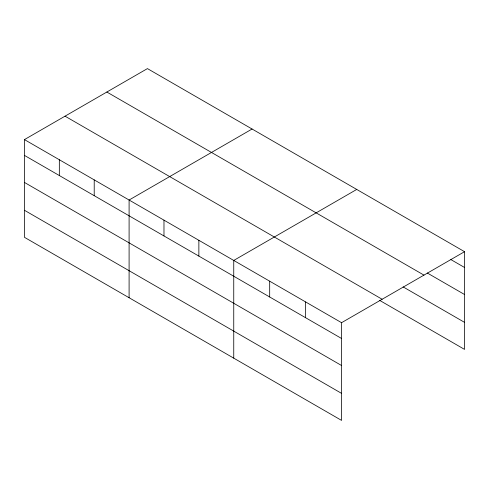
<?xml version="1.0" encoding="UTF-8"?>
<svg xmlns="http://www.w3.org/2000/svg" width="489" height="489" viewBox="0 0 489 489"><rect width="100%" height="100%" fill="white"/><g stroke="black" fill="none" stroke-linecap="round" stroke-linejoin="round"><path stroke-width="0.73" d="M24.45 139.603L341.566 322.691L341.566 420.399L24.45 237.318L24.45 139.603L147.433 68.601L464.55 251.682L464.55 349.397L379.605 300.35M252.086 129.017L129.096 200.025L129.096 297.734M356.732 189.439L233.748 260.441L233.748 358.15M341.566 322.691L464.55 251.682M450.827 259.555L464.55 267.477M427.3 273.009L464.55 294.512M106.853 92.03L423.963 275.118M403.125 286.902L464.55 322.361M65.037 116.174L382.147 299.256M24.45 155.398L341.566 338.486M24.45 182.434L341.566 365.515M24.45 210.282L341.566 393.37M305.625 301.939L305.625 317.734M269.683 281.193L269.683 296.982M198.864 240.301L198.864 256.095M163.98 220.16L163.98 235.955M94.218 179.885L94.218 195.679M59.334 159.744L59.334 175.539"/></g></svg>
